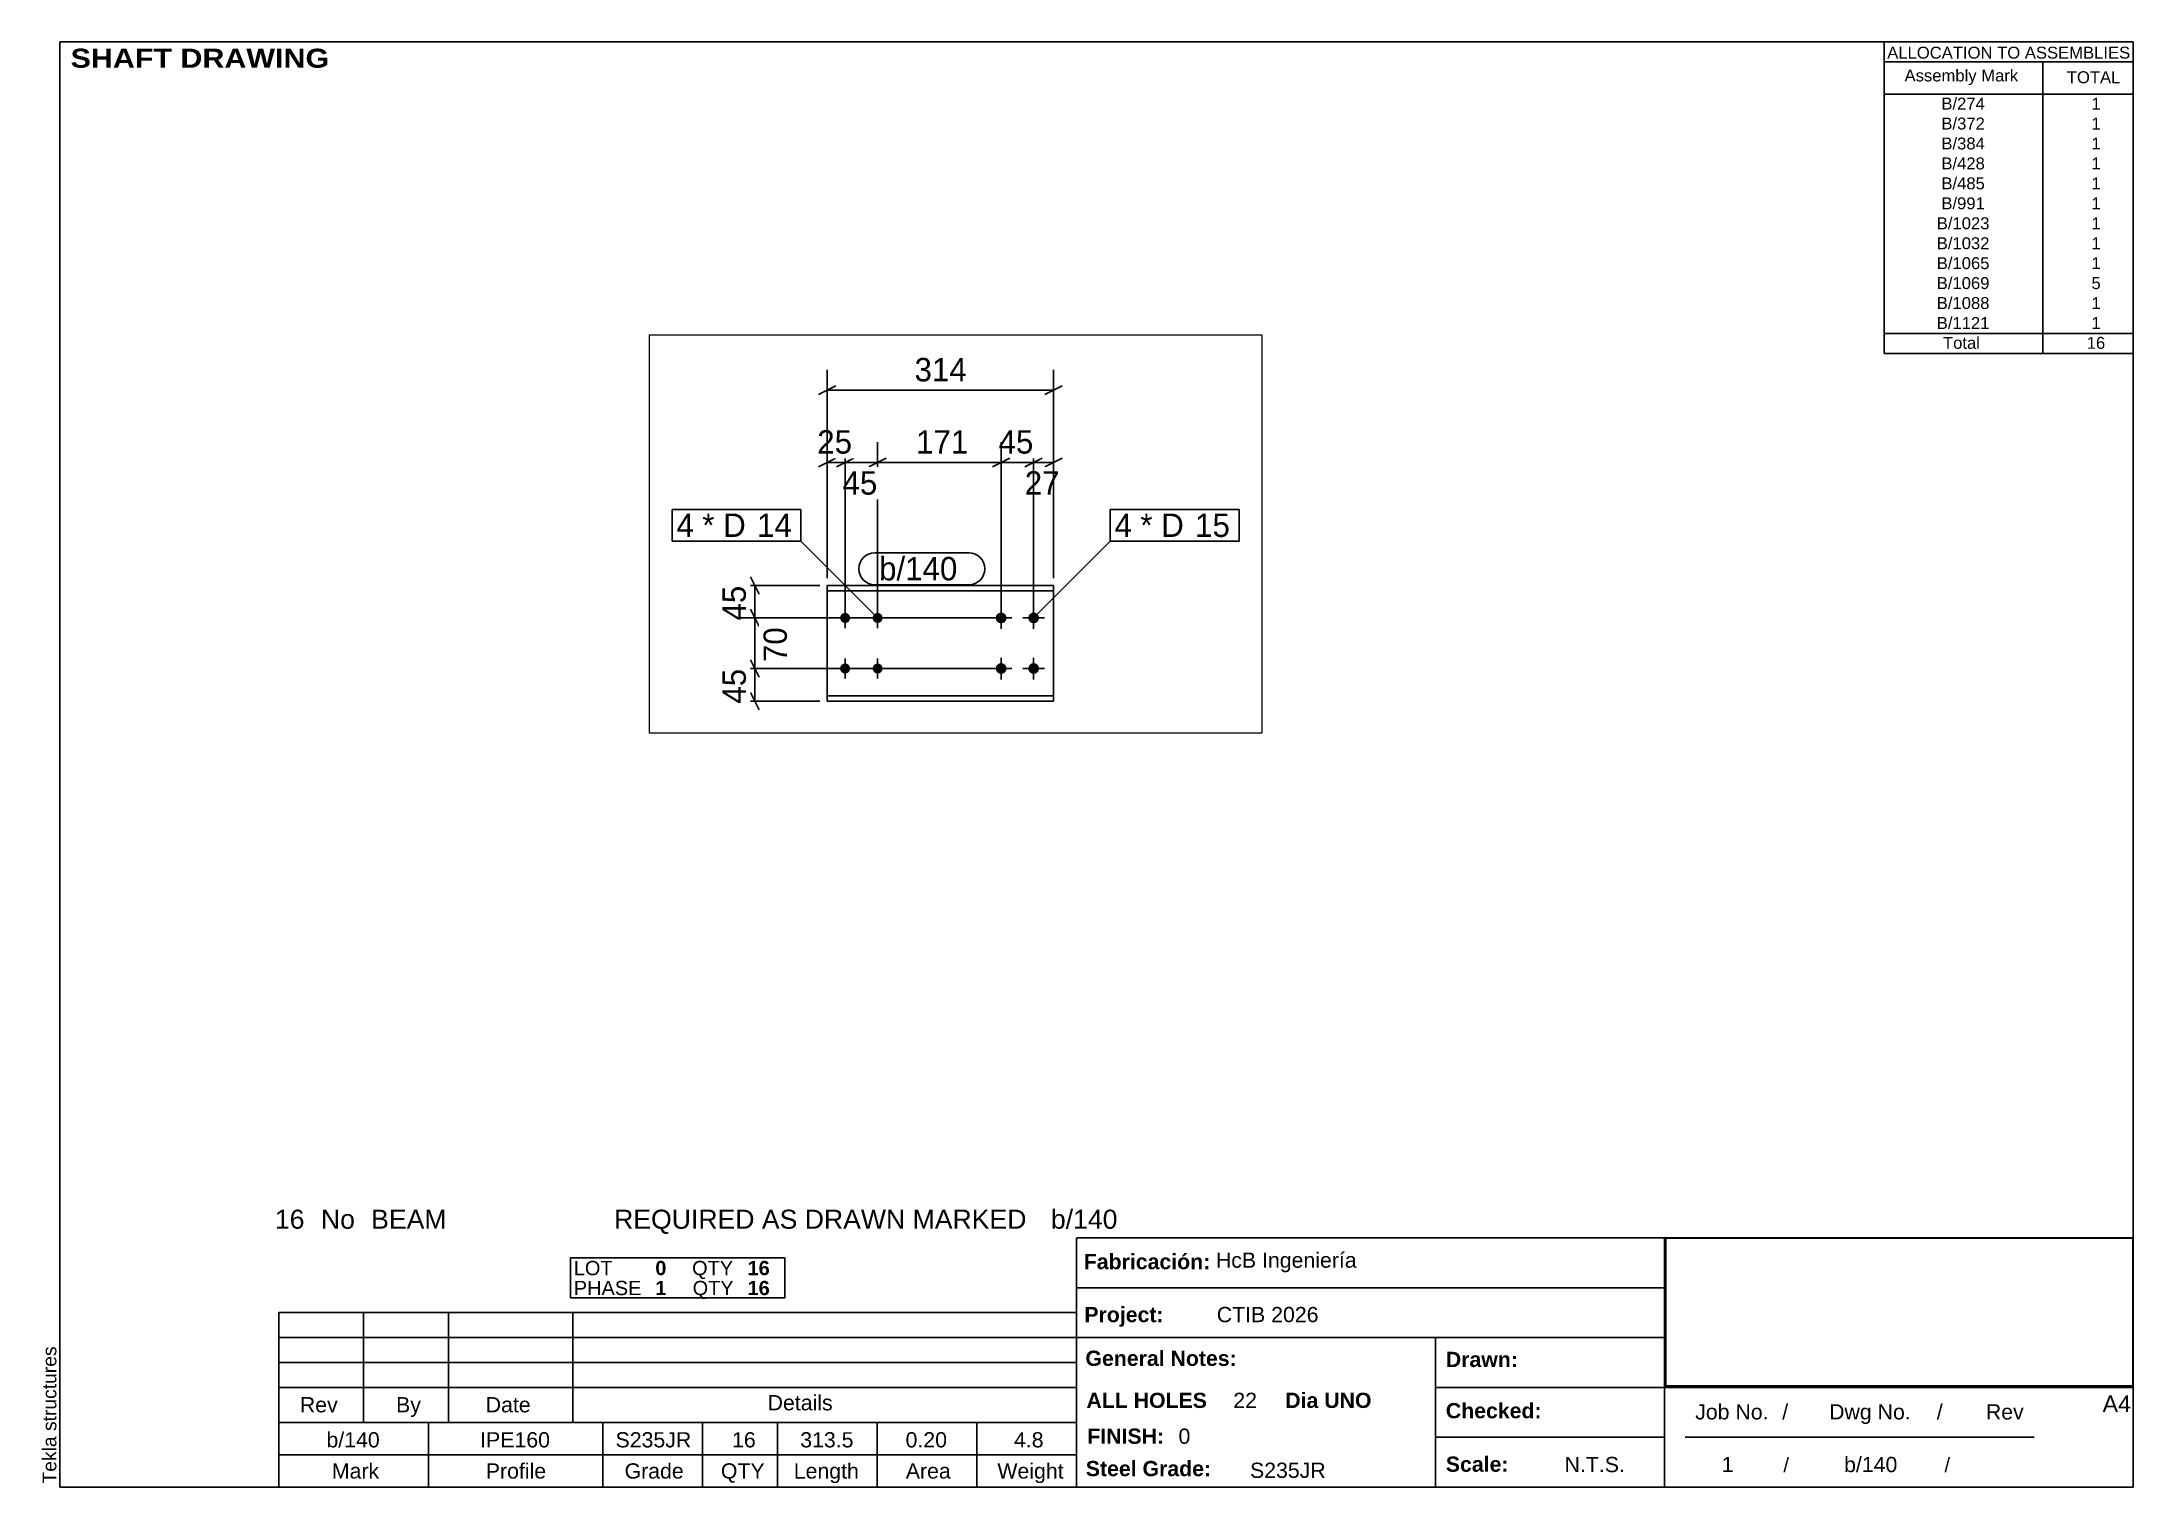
# Paper-space layout 'Layout1' of a CAD drawing. Header units: millimetres. Extents: x 2 to 292, y 5 to 205.
# The model-space entities are those that its viewports show. They can reach past a viewport. Long polylines and large blocks are cut down to what shows.
import ezdxf

# ---------------------------------------------------------------- set-up
doc = ezdxf.new("R2010")
doc.units = ezdxf.units.MM
doc.layers.add('Viewport layer', color=7, linetype='Continuous', plot=False)
doc.styles.add('Arial', font='ARIAL.TTF', dxfattribs={"height": 0.2})
doc.styles.add('Arial Black', font='ARIBLK.TTF', dxfattribs={"height": 0.2})
doc.styles.add('Arial Bold', font='ARIALBD.TTF', dxfattribs={"height": 0.2})
doc.styles.add('Comic Sans MS', font='COMIC.TTF', dxfattribs={"height": 0.2})

msp = doc.modelspace()

# ---------------------------------------------------------------- hatches: boundary and pattern name
at = {"linetype": 'Continuous'}
for points in [[(264.4, 159, -1), (278.4, 159, -1)], [(309.4, 159, -1), (323.4, 159, -1)], [(479.9, 159, -1), (494.9, 159, -1)], [(524.9, 159, -1), (539.9, 159, -1)], [(264.4, 89, -1), (278.4, 89, -1)], [(309.4, 89, -1), (323.4, 89, -1)], [(479.9, 89, -1), (494.9, 89, -1)], [(524.9, 89, -1), (539.9, 89, -1)]]:
    msp.add_hatch(color=3, dxfattribs=at).paths.add_polyline_path(points)

# ---------------------------------------------------------------- linework, layer by layer
at = {"color": 8, "linetype": 'Continuous'}
for p, q in [((258.4, 480), (234.4, 468)), ((246.4, 474), (559.9, 474)), ((547.9, 468), (571.9, 480)), ((246.4, 214), (246.4, 402.4)), ((259.4, 368), (283.4, 380)), ((271.4, 169), (271.4, 399.6)), ((328.4, 380), (304.4, 368)), ((328.4, 380), (304.4, 368)), ((316.4, 169), (316.4, 402.4)), ((316.4, 169), (316.4, 399.6)), ((487.4, 169), (487.4, 402.4)), ((520.4, 368), (544.4, 380)), ((532.4, 169), (532.4, 399.6)), ((571.9, 380), (547.9, 368)), ((559.9, 214), (559.9, 399.6)), ((271.4, 374), (316.4, 374)), ((532.4, 374), (559.9, 374)), ((236.4, 204), (118, 204)), ((140.4, 216), (152.4, 192)), ((146.4, 159), (146.4, 204)), ((477.4, 159), (118, 159)), ((152.4, 147), (140.4, 171)), ((477.4, 89), (120.8, 89)), ((152.4, 77), (140.4, 101)), ((236.4, 44), (118, 44)), ((152.4, 32), (140.4, 56))]:
    msp.add_line(p, q, dxfattribs=at)
at = {"color": 7, "linetype": 'Continuous'}
for p, q in [((210.3, 265.1), (210.3, 309.1)), ((816.8, 265.1), (816.8, 309.1)), ((246.4, 44), (246.4, 204)), ((246.4, 204), (559.9, 204)), ((559.9, 204), (559.9, 44)), ((559.9, 196.6), (246.4, 196.6)), ((559.9, 51.4), (246.4, 51.4)), ((559.9, 44), (246.4, 44))]:
    msp.add_line(p, q, dxfattribs=at)
at = {"color": 3, "linetype": 'Continuous'}
for p, q in [((487.4, 144), (487.4, 174)), ((532.4, 144), (532.4, 174)), ((285.4, 159), (257.4, 159)), ((271.4, 145), (271.4, 173)), ((330.4, 159), (302.4, 159)), ((316.4, 145), (316.4, 173)), ((472.4, 159), (502.4, 159)), ((517.4, 159), (547.4, 159)), ((285.4, 89), (257.4, 89)), ((271.4, 75), (271.4, 103)), ((330.4, 89), (302.4, 89)), ((316.4, 75), (316.4, 103)), ((472.4, 89), (502.4, 89)), ((487.4, 74), (487.4, 104)), ((517.4, 89), (547.4, 89)), ((532.4, 74), (532.4, 104))]:
    msp.add_line(p, q, dxfattribs=at)

# ---------------------------------------------------------------- wipeouts: each hides what was drawn before it
at = {"color": 0}
for points in [[(64.1, 271.1), (64.1, 303.1), (38, 303.1), (38, 271.1)], [(670.5, 271.1), (670.5, 303.1), (644.5, 303.1), (644.5, 271.1)]]:
    msp.add_wipeout(points, dxfattribs=at)

# ---------------------------------------------------------------- next in the draw order: wipeouts: each hides what was drawn before it
for points in [[(445.2, 480), (445.2, 524.8), (361.1, 524.8), (361.1, 480)], [(578.6, 323.2), (578.6, 368), (513.7, 368), (513.7, 323.2)], [(64.1, 271.1), (64.1, 303.1), (38, 303.1), (38, 271.1)], [(670.5, 271.1), (670.5, 303.1), (644.5, 303.1), (644.5, 271.1)], [(436.9, 211), (436.9, 243), (318.4, 243), (318.4, 211)], [(140.4, 214), (95.6, 214), (95.6, 149), (140.4, 149)]]:
    msp.add_wipeout(points, dxfattribs=at)

# ---------------------------------------------------------------- next in the draw order: linework, layer by layer
at = {"color": 8, "linetype": 'Continuous'}
for p, q in [((559.9, 214), (559.9, 502.4)), ((475.4, 368), (499.4, 380)), ((544.4, 380), (520.4, 368)), ((532.4, 169), (532.4, 402.4)), ((487.4, 374), (532.4, 374)), ((477.4, 159), (120.8, 159)), ((140.4, 171), (152.4, 147)), ((146.4, 89), (146.4, 159))]:
    msp.add_line(p, q, dxfattribs=at)
at = {"color": 7, "linetype": 'Continuous'}
for p, q in [((32, 265.1), (32, 309.1)), ((638.5, 265.1), (638.5, 309.1)), ((532.4, 159), (638.5, 265.1))]:
    msp.add_line(p, q, dxfattribs=at)

# ---------------------------------------------------------------- next in the draw order: texts
at = {"color": 3, "style": 'Comic Sans MS'}
for s, p in [('314', (367.5, 486.4)), ('27', (520.1, 329.6))]:
    msp.add_text(s, height=32.38, dxfattribs=at).set_placement(p)
msp.add_text('45', height=32.38, rotation=90.0002, dxfattribs=at).set_placement((134, 155.4))

# ---------------------------------------------------------------- next in the draw order: wipeouts: each hides what was drawn before it
at = {"color": 0}
for points in [[(139.9, 271.1), (139.9, 303.1), (73.7, 303.1), (73.7, 271.1)], [(746.3, 271.1), (746.3, 303.1), (680.1, 303.1), (680.1, 271.1)], [(436.9, 211), (436.9, 243), (318.4, 243), (318.4, 211)]]:
    msp.add_wipeout(points, dxfattribs=at)

# ---------------------------------------------------------------- next in the draw order: linework, layer by layer
at = {"color": 7, "linetype": 'Continuous'}
for p, q in [((312.4, 249), (442.9, 249)), ((312.4, 205), (442.9, 205))]:
    msp.add_line(p, q, dxfattribs=at)
for centre, start, end in [((312.4, 227), 90, 270), ((442.9, 227), 270, 90)]:
    msp.add_arc(centre, 22, start, end, dxfattribs=at)

# ---------------------------------------------------------------- next in the draw order: texts
at = {"color": 3, "style": 'Comic Sans MS'}
msp.add_text('b/140', height=32.38, dxfattribs=at).set_placement((318.4, 211))

# ---------------------------------------------------------------- next in the draw order: wipeouts: each hides what was drawn before it
at = {"color": 0}
for points in [[(542.4, 380), (542.4, 424.8), (477.4, 424.8), (477.4, 380)], [(139.9, 271.1), (139.9, 303.1), (73.7, 303.1), (73.7, 271.1)], [(746.3, 271.1), (746.3, 303.1), (680.1, 303.1), (680.1, 271.1)], [(197.2, 156.5), (152.4, 156.5), (152.4, 91.5), (197.2, 91.5)]]:
    msp.add_wipeout(points, dxfattribs=at)

# ---------------------------------------------------------------- next in the draw order: linework, layer by layer
at = {"color": 8, "linetype": 'Continuous'}
for p, q in [((475.4, 368), (499.4, 380)), ((487.4, 169), (487.4, 402.4)), ((316.4, 374), (487.4, 374)), ((477.4, 89), (118, 89)), ((140.4, 101), (152.4, 77)), ((146.4, 44), (146.4, 89))]:
    msp.add_line(p, q, dxfattribs=at)
at = {"color": 7, "linetype": 'Continuous'}
msp.add_line((316.4, 159), (210.3, 265.1), dxfattribs=at)

# ---------------------------------------------------------------- next in the draw order: texts
at = {"color": 3, "style": 'Comic Sans MS'}
for s, height, p in [('45', 32.38, (483.8, 386.4)), ('4', 32.4, (38, 271.1)), ('* D', 32.38, (73.7, 271.1)), ('4', 32.4, (644.5, 271.1)), ('* D', 32.38, (680.1, 271.1))]:
    msp.add_text(s, height=height, dxfattribs=at).set_placement(p)
msp.add_text('70', height=32.38, rotation=90.0002, dxfattribs=at).set_placement((190.8, 97.9))

# ---------------------------------------------------------------- next in the draw order: wipeouts: each hides what was drawn before it
at = {"color": 0}
for points in [[(194.7, 271.1), (194.7, 303.1), (149.5, 303.1), (149.5, 271.1)], [(801.2, 271.1), (801.2, 303.1), (755.9, 303.1), (755.9, 271.1)]]:
    msp.add_wipeout(points, dxfattribs=at)

# ---------------------------------------------------------------- next in the draw order: wipeouts: each hides what was drawn before it
for points in [[(440.5, 380), (440.5, 424.8), (363.2, 424.8), (363.2, 380)], [(326.4, 323.2), (326.4, 368), (261.4, 368), (261.4, 323.2)], [(194.7, 271.1), (194.7, 303.1), (149.5, 303.1), (149.5, 271.1)], [(801.2, 271.1), (801.2, 303.1), (755.9, 303.1), (755.9, 271.1)], [(140.4, 99), (95.6, 99), (95.6, 34), (140.4, 34)]]:
    msp.add_wipeout(points, dxfattribs=at)

# ---------------------------------------------------------------- next in the draw order: linework, layer by layer
at = {"color": 8, "linetype": 'Continuous'}
for p, q in [((234.4, 368), (258.4, 380)), ((283.4, 380), (259.4, 368)), ((271.4, 169), (271.4, 402.4)), ((246.4, 374), (271.4, 374))]:
    msp.add_line(p, q, dxfattribs=at)
at = {"color": 7, "linetype": 'Continuous'}
for p, q in [((32, 309.1), (210.3, 309.1)), ((638.5, 309.1), (816.8, 309.1)), ((32, 265.1), (210.3, 265.1)), ((638.5, 265.1), (816.8, 265.1))]:
    msp.add_line(p, q, dxfattribs=at)

# ---------------------------------------------------------------- next in the draw order: texts
at = {"color": 3, "style": 'Comic Sans MS'}
for s, p in [('171', (369.6, 386.4)), ('45', (267.8, 329.6)), ('14', (149.5, 271.1)), ('15', (755.9, 271.1))]:
    msp.add_text(s, height=32.38, dxfattribs=at).set_placement(p)
msp.add_text('45', height=32.38, rotation=90.0002, dxfattribs=at).set_placement((134, 40.4))

# ---------------------------------------------------------------- next in the draw order: wipeouts: each hides what was drawn before it
at = {"color": 0}
msp.add_wipeout([(291.4, 380), (291.4, 424.8), (226.4, 424.8), (226.4, 380)], dxfattribs=at)

# ---------------------------------------------------------------- next in the draw order: linework, layer by layer
at = {"color": 8, "linetype": 'Continuous'}
msp.add_line((246.4, 214), (246.4, 502.4), dxfattribs=at)

# ---------------------------------------------------------------- next in the draw order: texts
at = {"color": 3, "style": 'Comic Sans MS'}
msp.add_text('25', height=32.38, dxfattribs=at).set_placement((232.8, 386.4))

psp = doc.layouts.get("Layout1")

# ---------------------------------------------------------------- linework, layer by layer
at = {"color": 5, "linetype": 'Continuous'}
for p, q in [((292, 205), (5, 205)), ((5, 205), (5, 5)), ((292, 5), (292, 205)), ((5, 5), (292, 5))]:
    psp.add_line(p, q, dxfattribs=at)
at = {"color": 7, "linetype": 'Continuous'}
for p, q in [((257.51, 205), (257.51, 197.75)), ((257.57, 202.24), (292, 202.24)), ((279.49, 202.24), (279.49, 197.75)), ((257.51, 197.75), (257.51, 195)), ((257.57, 197.75), (292, 197.75)), ((279.49, 197.75), (279.49, 195)), ((257.51, 195), (257.51, 192.24)), ((279.49, 195), (279.49, 192.24)), ((257.51, 192.24), (257.51, 189.47)), ((279.49, 192.24), (279.49, 189.47)), ((257.51, 189.47), (257.51, 186.72)), ((279.49, 189.47), (279.49, 186.72)), ((257.51, 186.72), (257.51, 183.96)), ((279.49, 186.72), (279.49, 183.96)), ((257.51, 183.96), (257.51, 181.19)), ((279.49, 183.96), (279.49, 181.19)), ((257.51, 181.19), (257.51, 178.44)), ((279.49, 181.19), (279.49, 178.44)), ((257.51, 178.44), (257.51, 175.68)), ((279.49, 178.44), (279.49, 175.68)), ((257.51, 175.68), (257.51, 172.91)), ((279.49, 175.68), (279.49, 172.91)), ((257.51, 172.91), (257.51, 170.16)), ((279.49, 172.91), (279.49, 170.16)), ((257.51, 170.16), (257.51, 167.4)), ((279.49, 170.16), (279.49, 167.4)), ((257.51, 167.4), (257.51, 164.63)), ((279.49, 167.4), (279.49, 164.63)), ((257.51, 161.87), (257.51, 164.63)), ((257.54, 164.63), (292, 164.63)), ((279.49, 161.87), (279.49, 164.63)), ((257.51, 161.87), (292, 161.87)), ((145.72, 5), (145.72, 39.5)), ((145.75, 39.5), (292, 39.5)), ((227.14, 5), (227.14, 39.5)), ((75.68, 36.74), (105.35, 36.74)), ((75.68, 36.74), (75.68, 33.98)), ((105.35, 36.74), (105.35, 33.98)), ((75.68, 33.98), (75.68, 31.22)), ((105.35, 33.98), (105.35, 31.22)), ((145.72, 32.6), (227.14, 32.6)), ((35.31, 13.97), (35.31, 29.15)), ((35.31, 29.15), (145.71, 29.15)), ((47.04, 13.97), (47.04, 29.15)), ((58.77, 13.97), (58.77, 29.15)), ((75.68, 31.22), (105.35, 31.22)), ((76.02, 13.97), (76.02, 29.15)), ((145.71, 13.97), (145.71, 29.15)), ((35.31, 25.7), (145.71, 25.7)), ((145.72, 25.7), (227.14, 25.7)), ((195.4, 5), (195.4, 25.7)), ((35.31, 22.25), (145.71, 22.25)), ((35.31, 18.8), (145.71, 18.8)), ((195.4, 18.8), (292, 18.8)), ((35.31, 13.96), (145.71, 13.97)), ((35.31, 9.49), (35.31, 13.96)), ((56.01, 9.49), (56.01, 13.97)), ((80.16, 9.49), (80.16, 13.97)), ((93.96, 9.49), (93.96, 13.97)), ((104.31, 9.49), (104.31, 13.97)), ((118.11, 9.49), (118.11, 13.97)), ((131.91, 9.49), (131.91, 13.97)), ((195.4, 11.9), (227.14, 11.9)), ((229.99, 11.92), (278.29, 11.92)), ((35.31, 9.48), (145.72, 9.49)), ((35.31, 5), (35.31, 9.48)), ((56.01, 5), (56.01, 9.48)), ((80.16, 5), (80.16, 9.48)), ((93.96, 5), (93.96, 9.48)), ((104.31, 5), (104.31, 9.48)), ((118.11, 5), (118.11, 9.48)), ((131.91, 5), (131.91, 9.48))]:
    psp.add_line(p, q, dxfattribs=at)
at = {"color": 2, "linetype": 'Continuous'}
for p, q in [((227.28, 39.46), (291.86, 39.46)), ((227.29, 19.02), (227.29, 39.46)), ((291.96, 19.03), (291.96, 39.47)), ((227.28, 19.03), (291.86, 19.03))]:
    psp.add_line(p, q, dxfattribs=at)

# ---------------------------------------------------------------- texts
at = {"color": 7}
for s, height, style, p in [(' SHAFT DRAWING', 2.6342, 'Arial Black', (5.3, 201.42)), ('ALLOCATION TO ASSEMBLIES', 1.6475, 'Arial', (257.95, 202.68)), ('Assembly Mark', 1.6475, 'Arial', (260.35, 199.52)), ('TOTAL', 1.648, 'Arial', (282.81, 199.28)), ('16', 2.636, 'Arial', (34.75, 40.76)), ('REQUIRED AS DRAWN MARKED', 2.636, 'Arial', (81.71, 40.76)), ('b/140', 2.636, 'Arial', (142.18, 40.76)), ('No', 2.636, 'Arial', (41.13, 40.76)), ('BEAM', 2.636, 'Arial', (48.08, 40.76)), ('b/140', 2.109, 'Arial', (41.89, 10.5)), ('IPE160', 2.109, 'Arial', (63.17, 10.5)), ('S235JR', 2.109, 'Arial', (81.91, 10.5)), ('16', 2.109, 'Arial', (98.04, 10.5)), ('313.5', 2.109, 'Arial', (107.48, 10.5)), ('0.20', 2.109, 'Arial', (122.06, 10.5)), ('4.8', 2.109, 'Arial', (137.07, 10.5)), ('FINISH:', 2.107, 'Arial Bold', (147.22, 11)), ('0', 2.11, 'Arial', (159.84, 11))]:
    psp.add_text(s, height=height, dxfattribs=dict(at, style=style)).set_placement(p)
at = {"color": 7, "linetype": 'Continuous'}
for s, height, style, p in [('B/274', 1.648, 'Arial', (265.45, 195.63)), ('1', 1.65, 'Arial', (286.23, 195.63)), ('B/372', 1.648, 'Arial', (265.45, 192.87)), ('1', 1.65, 'Arial', (286.23, 192.87)), ('B/384', 1.648, 'Arial', (265.45, 190.11)), ('1', 1.65, 'Arial', (286.23, 190.11)), ('B/428', 1.648, 'Arial', (265.45, 187.35)), ('1', 1.65, 'Arial', (286.23, 187.35)), ('B/485', 1.648, 'Arial', (265.45, 184.59)), ('1', 1.65, 'Arial', (286.23, 184.59)), ('B/991', 1.648, 'Arial', (265.45, 181.83)), ('1', 1.65, 'Arial', (286.23, 181.83)), ('B/1023', 1.648, 'Arial', (264.81, 179.07)), ('1', 1.65, 'Arial', (286.23, 179.07)), ('B/1032', 1.648, 'Arial', (264.81, 176.31)), ('1', 1.65, 'Arial', (286.23, 176.31)), ('B/1065', 1.648, 'Arial', (264.81, 173.55)), ('1', 1.65, 'Arial', (286.23, 173.55)), ('B/1069', 1.648, 'Arial', (264.81, 170.79)), ('5', 1.65, 'Arial', (286.23, 170.79)), ('B/1088', 1.648, 'Arial', (264.81, 168.03)), ('1', 1.65, 'Arial', (286.23, 168.03)), ('B/1121', 1.648, 'Arial', (264.81, 165.27)), ('1', 1.65, 'Arial', (286.23, 165.27)), ('Total', 1.648, 'Arial', (265.67, 162.52)), ('16', 1.648, 'Arial', (285.57, 162.52)), ('LOT', 1.977, 'Arial', (76.13, 34.33)), ('0', 1.98, 'Arial Bold', (87.41, 34.33)), ('QTY', 1.977, 'Arial', (92.51, 34.33)), ('16', 1.976, 'Arial Bold', (100.18, 34.33)), ('Fabricación:', 2.1074, 'Arial Bold', (146.73, 35.16)), ('HcB Ingeniería', 2.1088, 'Arial', (165.02, 35.36)), ('PHASE', 1.977, 'Arial', (76.13, 31.57)), ('1', 1.98, 'Arial Bold', (87.41, 31.57)), ('QTY', 1.977, 'Arial', (92.58, 31.57)), ('16', 1.976, 'Arial Bold', (100.18, 31.57)), ('Project:', 2.107, 'Arial Bold', (146.81, 27.83)), ('CTIB 2026', 2.109, 'Arial', (165.14, 27.83)), ('General Notes:', 2.1074, 'Arial Bold', (146.96, 21.78)), ('Drawn:', 2.107, 'Arial Bold', (196.85, 21.62)), ('Rev', 2.109, 'Arial', (38.21, 15.35)), ('By', 2.109, 'Arial', (51.53, 15.35)), ('Date', 2.109, 'Arial', (63.94, 15.35)), ('Details', 2.109, 'Arial', (102.96, 15.63)), ('ALL HOLES', 2.107, 'Arial Bold', (147.1, 15.96)), ('22', 2.109, 'Arial', (167.43, 15.96)), ('Dia UNO', 2.107, 'Arial Bold', (174.62, 15.96)), ('A4', 2.307, 'Arial', (287.76, 15.38)), ('Checked:', 2.107, 'Arial Bold', (196.85, 14.53)), ('Job No.', 2.109, 'Arial', (231.37, 14.37)), ('/', 2.11, 'Arial', (243.42, 14.37)), ('Dwg No.', 2.109, 'Arial', (249.91, 14.37)), ('/', 2.11, 'Arial', (264.81, 14.37)), ('Rev', 2.109, 'Arial', (271.61, 14.37)), ('Steel Grade:', 2.1074, 'Arial Bold', (147.01, 6.52)), ('Scale:', 2.107, 'Arial Bold', (196.85, 7.13)), ('N.T.S.', 2.109, 'Arial', (213.29, 7.08)), ('1', 2.11, 'Arial', (235.04, 7.08)), ('/', 1.98, 'Arial', (243.58, 7.08)), ('b/140', 2.109, 'Arial', (251.98, 7.08)), ('/', 1.98, 'Arial', (265.88, 7.08)), ('Mark', 2.109, 'Arial', (42.64, 6.19)), ('Profile', 2.109, 'Arial', (63.95, 6.19)), ('Grade', 2.109, 'Arial', (83.16, 6.19)), ('QTY', 2.109, 'Arial', (96.49, 6.19)), ('Length', 2.109, 'Arial', (106.58, 6.19)), ('Area', 2.109, 'Arial', (122.09, 6.19)), ('Weight', 2.109, 'Arial', (134.77, 6.19)), ('S235JR', 2.109, 'Arial', (169.74, 6.28))]:
    psp.add_text(s, height=height, dxfattribs=dict(at, style=style)).set_placement(p)
at = {"color": 174, "linetype": 'Continuous', "style": 'Arial'}
psp.add_text('Tekla structures', height=1.9102, rotation=90, dxfattribs=at).set_placement((4.5, 5.5))

# ---------------------------------------------------------------- viewports
at = {"layer": 'Viewport layer', "view_target_point": (424.4, 275.2)}
psp.add_viewport(center=(128.99, 136.9), size=(84.88, 55.04), view_center_point=(0, 0), view_height=550.4, dxfattribs=at)

doc.saveas('drawing.dxf')
